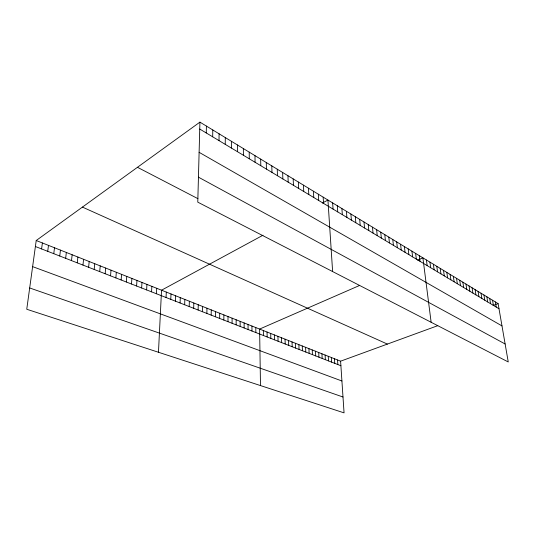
<?xml version="1.0" encoding="UTF-8"?>
<svg xmlns="http://www.w3.org/2000/svg" width="535" height="535" viewBox="0 0 535 535"><rect width="100%" height="100%" fill="white"/><g stroke="black" fill="none" stroke-linecap="round" stroke-linejoin="round"><path stroke-width="0.8" d="M232.083 323.28L232.096 318.164M231.381 148.041L231.401 141.293M227.984 321.682L228.01 316.546M223.844 320.064L223.884 314.914M225.242 144.356L225.295 137.575M219.664 318.432L219.718 313.263M219.009 140.611L219.089 133.797M215.445 316.787L215.511 311.591M211.178 315.122L211.258 309.905M212.683 136.813L212.796 129.972M206.871 313.436L206.971 308.207M206.256 132.954L206.41 126.079M202.518 311.738L202.631 306.488M198.124 310.026L198.251 304.749M193.683 308.287L193.824 302.997M199.923 122.134L197.776 202.156L508.25 361.961L498.112 303.619L199.923 122.134L36.219 240.516L26.75 309.257L344.058 412.866L340.594 361.178L36.219 240.516M189.196 306.542L189.357 301.225M184.662 304.769L184.842 299.433M180.081 302.984L180.275 297.62M175.447 301.178L175.667 295.795M170.772 299.353L171.006 293.949M166.044 297.507L166.298 292.083M158.467 352.264L161.537 290.197L263.013 235.219M156.441 293.755L156.728 288.285M151.559 291.849L151.866 286.359M146.623 289.923L146.951 284.413M141.641 287.977L141.989 282.447M136.599 286.011L136.967 280.454M131.503 284.025L131.891 278.441M126.347 282.012L126.762 276.408M121.137 279.979L121.572 274.348M115.868 277.919L116.322 272.268M110.538 275.839L111.019 270.168M105.154 273.739L105.656 268.042M99.704 271.613L100.226 265.888M94.187 269.459L94.742 263.715M88.616 267.286L89.191 261.515M82.972 265.086L83.574 259.288M77.267 262.859L77.896 257.034M71.496 260.605L72.151 254.76M65.658 258.325L66.34 252.453M59.746 256.018L60.455 250.119M53.767 253.684L54.503 247.765M47.715 251.323L48.484 245.371M41.59 248.929L42.392 242.957M322.404 203.039L327.935 200.043L332.623 271.566M359.66 285.429L259.609 329.072L260.491 385.581M417.594 260.157L422.897 257.843L431.136 322.271M340.594 361.178L437.804 325.661M493.089 305.458L498.112 303.619M29.686 287.964L342.995 397.01M32.622 266.637L341.925 380.994M35.397 246.515L340.902 365.753M82.423 207.099L387.393 344.079M137.462 167.301L197.917 198.666M198.445 177.159L505.127 343.992M199.114 152.314L501.984 325.909M199.736 129.042L499.008 308.755M495.336 301.927L496.219 307.077M492.528 300.222L493.41 305.391M489.692 298.497L490.568 303.686M486.83 296.751L487.699 301.961M483.934 294.992L484.804 300.222M481.018 293.213L481.874 298.463M478.063 291.421L478.919 296.691M475.087 289.602L475.929 294.899M472.071 287.77L472.913 293.086M469.028 285.917L469.864 291.254M465.958 284.052L466.787 289.402M462.849 282.159L463.671 287.536M459.712 280.253L460.528 285.643M456.542 278.32L457.351 283.737M453.339 276.368L454.135 281.811M450.102 274.401L450.891 279.858M446.825 272.409L447.608 277.886M443.522 270.396L444.291 275.899M440.178 268.356L440.94 273.887M436.794 266.303L437.55 271.847M433.377 264.223L434.126 269.794M429.926 262.117L430.662 267.714M426.428 259.997L427.164 265.607M419.286 255.643L419.995 261.307M415.628 253.416L416.33 259.107M411.93 251.169L412.619 256.874M408.185 248.889L408.867 254.62M404.4 246.588L405.069 252.346M400.575 244.254L401.23 250.039M396.702 241.9L397.344 247.705M392.777 239.513L393.412 245.344M388.818 237.099L389.433 242.957M384.805 234.658L385.414 240.536M380.739 232.183L381.335 238.095M376.633 229.682L377.215 235.614M372.474 227.154L373.042 233.113M368.261 224.593L368.816 230.572M364.001 221.998L364.542 228.004M359.687 219.37L360.215 225.409M355.32 216.715L355.829 222.774M350.9 214.02L351.395 220.112M346.419 211.298L346.901 217.411M341.885 208.536L342.346 214.682M337.297 205.741L337.739 211.913M332.643 202.912L333.071 209.105M337.552 359.975L337.846 364.556M334.475 358.758L334.763 363.359M323.16 197.141L323.555 203.394M331.379 357.527L331.66 362.141M328.249 356.29L328.523 360.918M318.332 194.198L318.7 200.478M325.099 355.039L325.367 359.687M313.43 191.216L313.784 197.522M321.916 353.775L322.177 358.443M318.713 352.505L318.96 357.186M308.468 188.2L308.802 194.533M315.476 351.221L315.717 355.922M312.213 349.93L312.447 354.645M303.439 185.137L303.753 191.503M308.922 348.626L309.143 353.354M298.343 182.034L298.637 188.427M305.599 347.309L305.813 352.057M302.248 345.978L302.456 350.746M293.18 178.891L293.447 185.311M298.871 344.64L299.065 349.422M295.46 343.289L295.648 348.084M287.944 175.707L288.191 182.154M292.016 341.925L292.197 346.74M288.546 340.548L288.713 345.383M282.64 172.477L282.861 178.958M285.041 339.157L285.202 344.012M277.264 169.2L277.458 175.714M281.51 337.759L281.657 342.627M277.946 336.341L278.08 341.23M271.807 165.883L271.981 172.424M274.341 334.917L274.468 339.819M270.71 333.472L270.824 338.401M266.276 162.52L266.423 169.087M267.045 332.021L267.146 336.963M260.672 159.102L260.792 165.703M263.34 330.556L263.434 335.512M254.981 155.645L255.075 162.272M255.79 327.56L255.857 332.556M251.931 326.029L251.985 331.045M249.216 152.134L249.277 158.788M248.046 324.491L248.086 329.527M243.365 148.569L243.398 155.257M244.114 322.933L244.141 327.988M240.148 321.361L240.161 326.43M237.426 144.958L237.433 151.679M236.142 319.769L236.142 324.865"/></g></svg>
